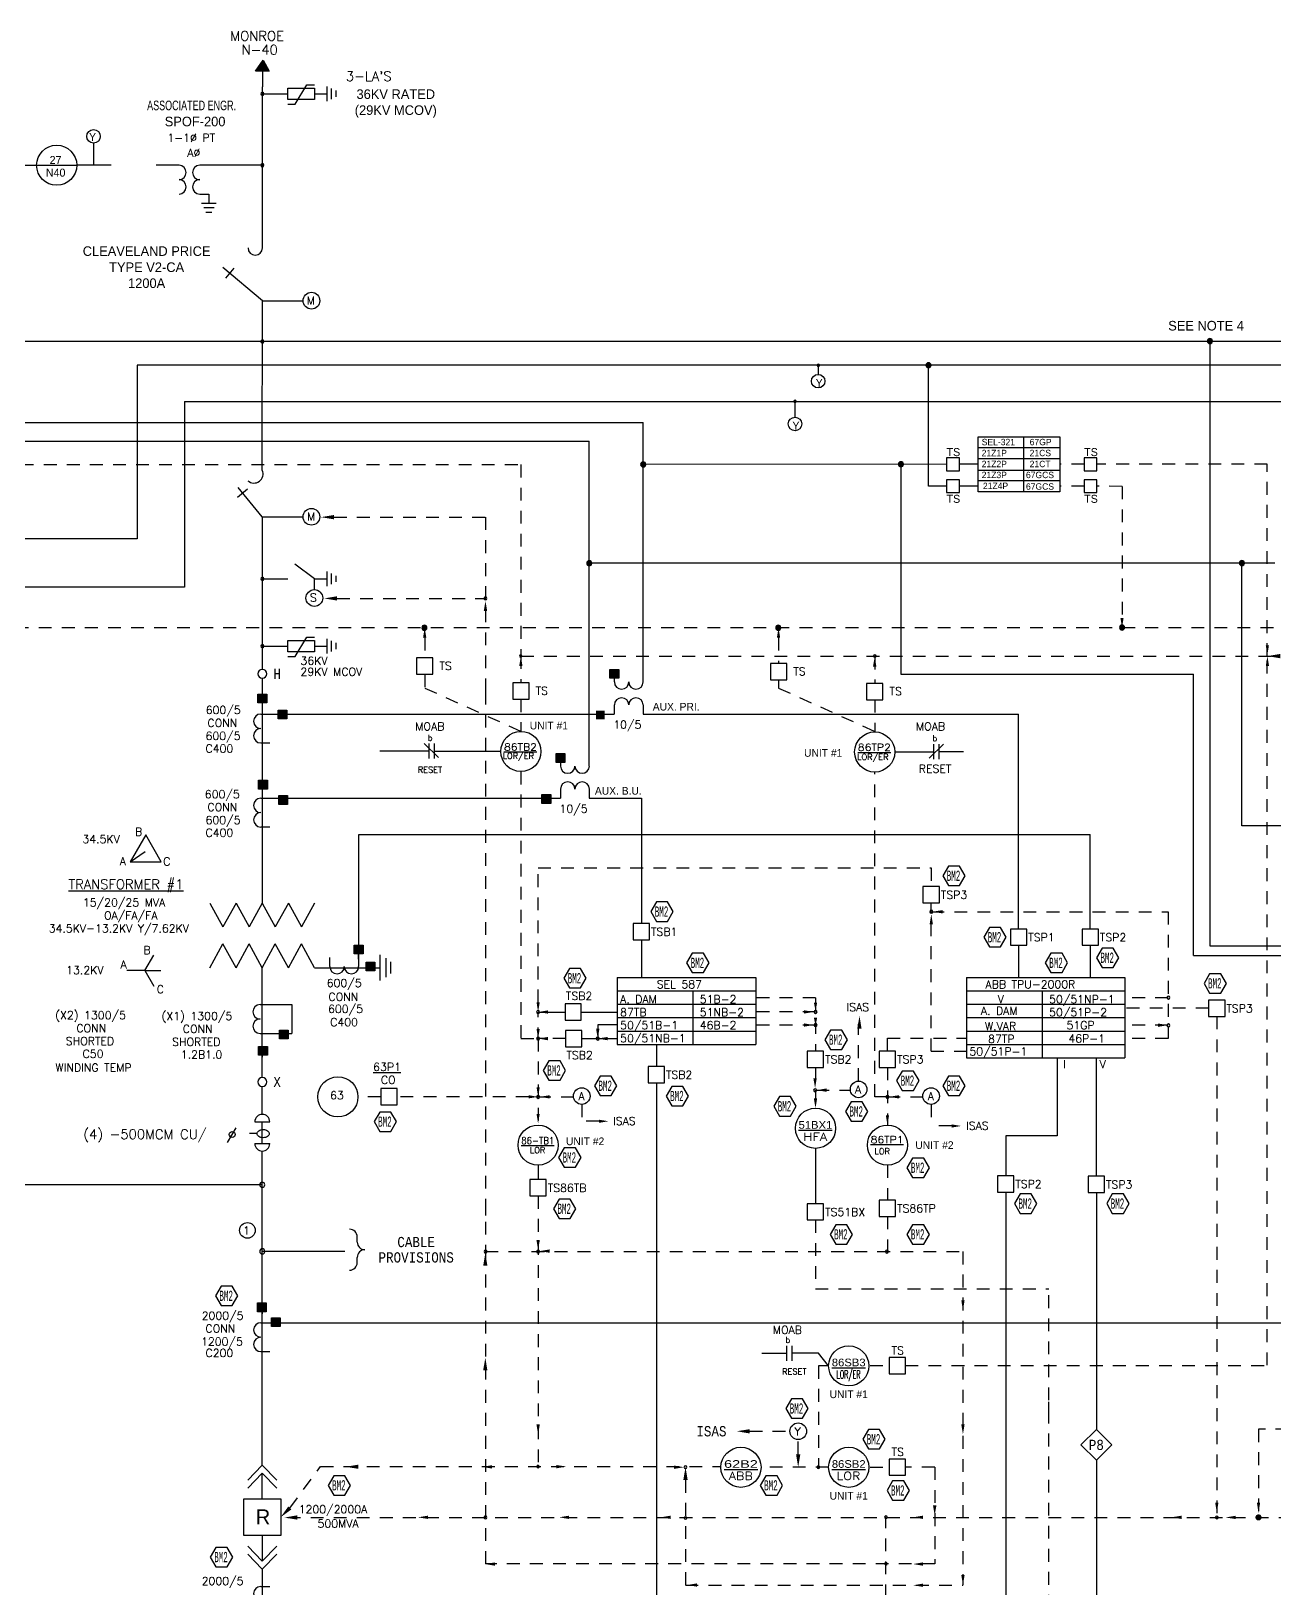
# Model space of a CAD drawing. Header units: inches. Extents: x 0.9 to 41.5, y 0.3 to 23.5.
# Drawn here: x 15.18 to 27.32, y 8.28 to 23.48 of the extents above; entities that cross this region are included whole.
import ezdxf
from ezdxf.enums import TextEntityAlignment as Align

# ---------------------------------------------------------------- set-up
doc = ezdxf.new("R2010")
doc.units = ezdxf.units.IN
doc.header["$LTSCALE"] = 0.5
doc.header["$MEASUREMENT"] = 0
doc.linetypes.add('DASH8', pattern=[0.375, 0.25, -0.125])
doc.linetypes.add('HIDDEN', pattern=[0.375, 0.25, -0.125])
for name, color, linetype in [('48_EWD', 7, 'Continuous'), ('BUS', 7, 'Continuous'), ('REVISION', 6, 'Continuous'), ('WIRING', 3, 'Continuous')]:
    doc.layers.add(name, color=color, linetype=linetype)
doc.styles.add('MONOTXT', font='MONOTXT.shx', dxfattribs={"width": 0.85})
doc.styles.add('ROMANS', font='ROMANS.SHX')

# ---------------------------------------------------------------- blocks, each defined once
blk = doc.blocks.new('GRD')
at = {"layer": '48_EWD', "linetype": 'Continuous', "const_width": 0.00001, "flags": 128}
for points in [[(-0.094, 0), (0.094, 0)], [(-0.063, -0.031), (0.063, -0.031)], [(-0.031, -0.063), (0.031, -0.063)], [(-0.013, -0.089), (0.007, -0.089)]]:
    blk.add_lwpolyline(points, dxfattribs=at)

msp = doc.modelspace()

# ---------------------------------------------------------------- hatches: boundary and pattern name
at = {"linetype": 'Continuous', "lineweight": 30}
msp.add_hatch(color=256, dxfattribs=at).paths.add_polyline_path([(17.445, 23.2), (17.502, 23.091), (17.37, 23.091)])
h = msp.add_hatch(color=256)
edge = h.paths.add_edge_path()
edge.add_arc((26.685, 20.458), 0.0249, 0, 180)
edge.add_arc((26.685, 20.458), 0.0249, 180, 360)
h = msp.add_hatch(color=256)
edge = h.paths.add_edge_path()
edge.add_arc((23.938, 20.222), 0.0249, 0, 180)
edge.add_arc((23.938, 20.222), 0.0249, 180, 360)
h = msp.add_hatch(color=256)
edge = h.paths.add_edge_path()
edge.add_arc((21.153, 19.254), 0.0249, 0, 180)
edge.add_arc((21.153, 19.254), 0.0249, 180, 360)
h = msp.add_hatch(color=256)
edge = h.paths.add_edge_path()
edge.add_arc((23.669, 19.255), 0.0249, 0, 180)
edge.add_arc((23.669, 19.255), 0.0249, 180, 360)
h = msp.add_hatch(color=256)
edge = h.paths.add_edge_path()
edge.add_arc((20.627, 18.289), 0.0249, 0, 180)
edge.add_arc((20.627, 18.289), 0.0249, 180, 360)
h = msp.add_hatch(color=256)
edge = h.paths.add_edge_path()
edge.add_arc((26.997, 18.291), 0.0249, 0, 180)
edge.add_arc((26.997, 18.291), 0.0249, 180, 360)
h = msp.add_hatch(color=256)
edge = h.paths.add_edge_path()
edge.add_arc((19.017, 17.66), 0.0249, 0, 180)
edge.add_arc((19.017, 17.66), 0.0249, 180, 360)
h = msp.add_hatch(color=256)
edge = h.paths.add_edge_path()
edge.add_arc((22.471, 17.66), 0.0249, 0, 180)
edge.add_arc((22.471, 17.66), 0.0249, 180, 360)
h = msp.add_hatch(color=256)
edge = h.paths.add_edge_path()
edge.add_arc((25.827, 17.662), 0.0249, 0, 180)
edge.add_arc((25.827, 17.662), 0.0249, 180, 360)
for points in [[(20.828, 17.253), (20.914, 17.253), (20.914, 17.166), (20.828, 17.166)], [(17.391, 17.012), (17.478, 17.012), (17.478, 16.926), (17.391, 16.926)], [(17.589, 16.856), (17.675, 16.856), (17.675, 16.77), (17.589, 16.77)], [(20.691, 16.852), (20.777, 16.852), (20.777, 16.766), (20.691, 16.766)], [(20.302, 16.432), (20.389, 16.432), (20.389, 16.345), (20.302, 16.345)], [(17.399, 16.171), (17.485, 16.171), (17.485, 16.084), (17.399, 16.084)], [(17.596, 16.021), (17.682, 16.021), (17.682, 15.935), (17.596, 15.935)], [(20.165, 16.031), (20.252, 16.031), (20.252, 15.945), (20.165, 15.945)], [(18.333, 14.562), (18.419, 14.562), (18.419, 14.476), (18.333, 14.476)], [(18.448, 14.397), (18.534, 14.397), (18.534, 14.31), (18.448, 14.31)], [(17.603, 13.733), (17.689, 13.733), (17.689, 13.647), (17.603, 13.647)], [(17.399, 13.573), (17.485, 13.573), (17.485, 13.487), (17.399, 13.487)], [(17.387, 11.069), (17.474, 11.069), (17.474, 10.983), (17.387, 10.983)], [(17.524, 10.925), (17.61, 10.925), (17.61, 10.839), (17.524, 10.839)]]:
    msp.add_hatch(color=256).paths.add_polyline_path(points)

# ---------------------------------------------------------------- linework, layer by layer
for p, q in [((17.37, 23.091), (17.445, 23.2)), ((17.445, 23.2), (17.502, 23.091)), ((17.502, 23.091), (17.37, 23.091)), ((17.436, 23.091), (17.436, 22.941)), ((17.436, 21.367), (17.436, 22.941)), ((17.436, 20.852), (17.049, 21.175)), ((17.08, 21.073), (17.161, 21.171)), ((17.435, 19.197), (17.436, 20.852)), ((14.65, 20.458), (30.668, 20.458)), ((17.291, 19.011), (17.194, 18.93)), ((17.435, 18.743), (17.199, 19.029)), ((17.435, 18.743), (17.435, 17.254)), ((17.435, 17.166), (17.435, 14.97)), ((16.923, 14.97), (17.051, 14.739)), ((17.179, 14.97), (17.051, 14.739)), ((17.179, 14.97), (17.307, 14.739)), ((17.435, 14.97), (17.307, 14.739)), ((17.435, 14.97), (17.562, 14.739)), ((17.69, 14.97), (17.562, 14.739)), ((17.69, 14.97), (17.818, 14.739)), ((17.946, 14.97), (17.818, 14.739)), ((16.923, 14.341), (17.051, 14.573)), ((17.179, 14.341), (17.051, 14.573)), ((17.179, 14.341), (17.307, 14.573)), ((17.435, 14.341), (17.307, 14.573)), ((17.435, 14.341), (17.562, 14.573)), ((17.69, 14.341), (17.562, 14.573)), ((17.69, 14.341), (17.818, 14.573)), ((17.946, 14.341), (17.818, 14.573)), ((17.435, 13.276), (17.435, 14.341)), ((17.435, 12.91), (17.435, 13.176)), ((17.361, 12.837), (17.508, 12.837)), ((17.435, 12.625), (17.435, 12.837)), ((17.361, 12.625), (17.508, 12.625)), ((17.435, 9.484), (17.435, 12.552)), ((17.435, 9.407), (17.294, 9.262)), ((17.435, 9.407), (17.576, 9.262)), ((17.435, 9.159), (17.435, 9.407)), ((17.255, 8.799), (17.255, 9.159)), ((17.255, 9.159), (17.615, 9.159)), ((17.615, 9.159), (17.615, 8.799)), ((17.615, 8.799), (17.255, 8.799)), ((17.435, 8.55), (17.294, 8.695)), ((17.435, 8.799), (17.435, 8.55)), ((17.435, 8.55), (17.576, 8.695)), ((17.435, 8.472), (17.294, 8.618)), ((17.435, 8.472), (17.576, 8.618)), ((17.435, 8.472), (17.435, 6.252))]:
    msp.add_line(p, q, dxfattribs=at)
for p, q in [((17.756, 22.771), (17.871, 22.958)), ((17.871, 22.958), (17.943, 22.958)), ((17.436, 22.871), (17.683, 22.871)), ((17.683, 22.816), (17.683, 22.927)), ((17.683, 22.927), (17.943, 22.927)), ((17.943, 22.816), (17.683, 22.816)), ((17.943, 22.927), (17.943, 22.816)), ((17.943, 22.871), (18.068, 22.871)), ((18.068, 22.799), (18.068, 22.943)), ((18.112, 22.82), (18.112, 22.923)), ((18.155, 22.841), (18.155, 22.902)), ((17.683, 22.771), (17.756, 22.771)), ((15.788, 22.39), (15.788, 22.174)), ((14.933, 22.174), (15.232, 22.174)), ((15.232, 22.174), (15.625, 22.174)), ((15.961, 22.174), (15.625, 22.174)), ((16.622, 22.174), (16.399, 22.174)), ((17.436, 22.174), (16.824, 22.174)), ((16.824, 21.892), (16.914, 21.892)), ((16.986, 21.8), (16.842, 21.8)), ((16.965, 21.757), (16.863, 21.757)), ((16.914, 21.892), (16.914, 21.8)), ((16.944, 21.713), (16.884, 21.713)), ((17.436, 20.852), (17.833, 20.852)), ((28.149, 20.222), (16.215, 20.222)), ((16.215, 20.222), (16.215, 18.526)), ((22.863, 20.133), (22.863, 20.222)), ((23.938, 19.042), (23.938, 20.222)), ((16.675, 19.869), (28.149, 19.869)), ((16.675, 19.869), (16.675, 18.055)), ((22.635, 19.713), (22.635, 19.869)), ((10.166, 19.664), (21.153, 19.664)), ((21.153, 17.176), (21.153, 19.664)), ((10.975, 19.482), (20.627, 19.482)), ((20.627, 16.32), (20.627, 19.482)), ((24.422, 19.524), (25.22, 19.524)), ((24.422, 18.986), (24.422, 19.524)), ((24.865, 19.524), (24.865, 18.986)), ((25.22, 19.524), (25.22, 18.986)), ((24.24, 19.318), (24.114, 19.318)), ((24.114, 19.318), (24.114, 19.192)), ((24.24, 19.192), (24.24, 19.318)), ((24.422, 19.418), (25.22, 19.418)), ((24.422, 19.311), (25.22, 19.311)), ((25.582, 19.318), (25.457, 19.318)), ((25.457, 19.318), (25.457, 19.192)), ((25.582, 19.192), (25.582, 19.318)), ((24.114, 19.255), (21.153, 19.254)), ((24.114, 19.192), (24.24, 19.192)), ((24.416, 19.255), (24.24, 19.255)), ((24.422, 19.199), (25.22, 19.199)), ((25.457, 19.192), (25.582, 19.192)), ((24.114, 19.042), (23.938, 19.042)), ((24.24, 19.105), (24.114, 19.105)), ((24.114, 19.105), (24.114, 18.979)), ((24.24, 18.979), (24.24, 19.105)), ((24.416, 19.042), (24.24, 19.042)), ((24.422, 19.098), (25.22, 19.098)), ((25.582, 19.105), (25.457, 19.105)), ((25.457, 19.105), (25.457, 18.979)), ((25.582, 18.979), (25.582, 19.105)), ((24.114, 18.979), (24.24, 18.979)), ((25.22, 18.986), (24.422, 18.986)), ((25.457, 18.979), (25.582, 18.979)), ((17.435, 18.743), (17.832, 18.743)), ((16.215, 18.526), (8.658, 18.526)), ((17.943, 18.137), (17.751, 18.28)), ((27.142, 18.291), (20.628, 18.291)), ((27.318, 18.291), (27.142, 18.291)), ((17.436, 18.137), (17.683, 18.137)), ((17.943, 18.137), (18.068, 18.137)), ((17.943, 18.031), (17.943, 18.137)), ((18.068, 18.065), (18.068, 18.209)), ((18.112, 18.086), (18.112, 18.188)), ((18.155, 18.107), (18.155, 18.168)), ((16.675, 18.055), (12.528, 18.055)), ((17.683, 17.425), (17.683, 17.536)), ((17.683, 17.536), (17.943, 17.536)), ((17.756, 17.38), (17.871, 17.567)), ((17.871, 17.567), (17.943, 17.567)), ((17.943, 17.536), (17.943, 17.425)), ((18.068, 17.408), (18.068, 17.552)), ((18.112, 17.429), (18.112, 17.532)), ((18.155, 17.45), (18.155, 17.511)), ((17.436, 17.48), (17.683, 17.48)), ((17.943, 17.425), (17.683, 17.425)), ((17.683, 17.38), (17.756, 17.38)), ((17.943, 17.48), (18.068, 17.48)), ((18.94, 17.366), (18.94, 17.206)), ((19.1, 17.366), (18.94, 17.366)), ((19.1, 17.206), (19.1, 17.366)), ((18.94, 17.206), (19.1, 17.206)), ((21.153, 17.131), (21.153, 17.221)), ((22.554, 17.311), (22.394, 17.311)), ((22.394, 17.311), (22.394, 17.152)), ((22.554, 17.152), (22.554, 17.311)), ((19.879, 17.122), (19.879, 16.962)), ((20.039, 17.122), (19.879, 17.122)), ((20.039, 16.962), (20.039, 17.122)), ((20.871, 17.166), (20.871, 17.131)), ((22.394, 17.152), (22.554, 17.152)), ((23.492, 17.117), (23.333, 17.117)), ((23.333, 17.117), (23.333, 16.957)), ((23.492, 16.957), (23.492, 17.117)), ((17.435, 17.012), (17.435, 16.943)), ((19.879, 16.962), (20.039, 16.962)), ((20.871, 16.906), (20.871, 16.817)), ((21.153, 16.906), (21.153, 16.817)), ((23.333, 16.957), (23.492, 16.957)), ((17.42, 16.817), (20.871, 16.817)), ((17.632, 16.856), (17.632, 16.786)), ((21.153, 16.817), (24.817, 16.817)), ((24.817, 14.719), (24.817, 16.817)), ((17.42, 16.536), (17.51, 16.536)), ((19.061, 16.456), (18.583, 16.456)), ((19.155, 16.392), (19.016, 16.529)), ((19.061, 16.53), (19.061, 16.383)), ((19.114, 16.53), (19.114, 16.383)), ((19.762, 16.452), (19.12, 16.452)), ((23.609, 16.447), (23.98, 16.447)), ((23.945, 16.387), (24.084, 16.524)), ((23.986, 16.525), (23.986, 16.377)), ((24.039, 16.525), (24.039, 16.377)), ((24.039, 16.451), (24.278, 16.451)), ((20.345, 16.345), (20.345, 16.31)), ((20.627, 16.31), (20.627, 16.4)), ((17.435, 16.134), (17.435, 16.064)), ((17.442, 16.171), (17.442, 16.101)), ((17.42, 15.996), (20.345, 15.996)), ((17.639, 16.021), (17.639, 15.952)), ((20.208, 16.031), (20.208, 15.961)), ((20.345, 16.085), (20.345, 15.996)), ((20.627, 16.085), (20.627, 15.996)), ((20.627, 15.996), (21.136, 15.996)), ((21.136, 15.996), (21.136, 14.773)), ((17.42, 15.715), (17.51, 15.715)), ((16.297, 15.637), (16.145, 15.374)), ((16.449, 15.374), (16.297, 15.637)), ((18.376, 14.562), (18.376, 15.643)), ((25.517, 14.719), (25.517, 15.643)), ((16.145, 15.374), (16.293, 15.476)), ((16.145, 15.374), (16.449, 15.374)), ((24.044, 15.135), (23.884, 15.135)), ((23.884, 15.135), (23.884, 14.975)), ((24.044, 14.975), (24.044, 15.135)), ((23.884, 14.975), (24.044, 14.975)), ((21.216, 14.773), (21.056, 14.773)), ((21.056, 14.773), (21.056, 14.614)), ((21.216, 14.614), (21.216, 14.773)), ((21.056, 14.614), (21.216, 14.614)), ((21.136, 14.614), (21.136, 14.247)), ((24.897, 14.719), (24.738, 14.719)), ((24.738, 14.719), (24.738, 14.56)), ((24.897, 14.56), (24.897, 14.719)), ((25.596, 14.719), (25.437, 14.719)), ((25.437, 14.719), (25.437, 14.56)), ((25.596, 14.56), (25.596, 14.719)), ((16.289, 14.313), (16.377, 14.465)), ((18.372, 14.494), (18.372, 14.424)), ((18.376, 14.352), (18.376, 14.562)), ((18.376, 14.562), (18.376, 14.492)), ((18.581, 14.467), (18.581, 14.216)), ((24.738, 14.56), (24.897, 14.56)), ((24.817, 14.56), (24.817, 14.247)), ((25.437, 14.56), (25.596, 14.56)), ((25.517, 14.56), (25.517, 14.247)), ((16.289, 14.313), (16.114, 14.313)), ((16.289, 14.313), (16.377, 14.161)), ((16.289, 14.313), (16.446, 14.313)), ((17.946, 14.341), (18.581, 14.341)), ((18.094, 14.352), (18.094, 14.441)), ((18.491, 14.397), (18.491, 14.327)), ((18.641, 14.434), (18.641, 14.249)), ((18.687, 14.399), (18.687, 14.284)), ((20.898, 14.247), (22.251, 14.247)), ((20.898, 14.247), (20.898, 13.591)), ((22.251, 14.247), (22.251, 13.591)), ((24.308, 14.247), (25.853, 14.247)), ((24.308, 14.247), (24.308, 13.462)), ((25.853, 14.247), (25.853, 13.462)), ((20.549, 13.988), (20.39, 13.988)), ((20.39, 13.988), (20.39, 13.828)), ((20.549, 13.828), (20.549, 13.988)), ((20.898, 14.116), (22.251, 14.116)), ((21.639, 14.116), (21.639, 13.591)), ((24.308, 14.116), (25.853, 14.116)), ((25.048, 14.116), (25.048, 13.462)), ((26.832, 14.025), (26.672, 14.025)), ((26.672, 14.025), (26.672, 13.866)), ((26.832, 13.866), (26.832, 14.025)), ((17.413, 13.982), (17.502, 13.982)), ((17.502, 13.982), (17.724, 13.982)), ((17.724, 13.982), (17.724, 13.7)), ((20.127, 13.909), (20.39, 13.909)), ((20.549, 13.909), (20.898, 13.909)), ((20.898, 13.985), (22.251, 13.985)), ((20.898, 13.854), (22.251, 13.854)), ((24.308, 13.985), (25.853, 13.985)), ((24.308, 13.854), (25.853, 13.854)), ((26.672, 13.866), (26.832, 13.866)), ((17.413, 13.7), (17.724, 13.7)), ((17.646, 13.733), (17.646, 13.663)), ((20.39, 13.828), (20.549, 13.828)), ((20.554, 13.73), (20.395, 13.73)), ((20.395, 13.73), (20.395, 13.57)), ((20.554, 13.57), (20.554, 13.73)), ((20.898, 13.722), (22.251, 13.722)), ((24.308, 13.722), (25.853, 13.722)), ((17.435, 13.577), (17.435, 13.647)), ((17.435, 13.536), (17.435, 13.467)), ((17.442, 13.573), (17.442, 13.503)), ((20.395, 13.57), (20.554, 13.57)), ((20.554, 13.65), (20.898, 13.65)), ((20.898, 13.591), (22.251, 13.591)), ((21.282, 13.591), (21.282, 13.378)), ((24.308, 13.591), (25.853, 13.591)), ((22.914, 13.528), (22.755, 13.528)), ((22.755, 13.528), (22.755, 13.368)), ((22.914, 13.368), (22.914, 13.528)), ((23.617, 13.528), (23.457, 13.528)), ((23.457, 13.528), (23.457, 13.369)), ((23.617, 13.369), (23.617, 13.528)), ((24.308, 13.462), (25.853, 13.462)), ((25.193, 13.462), (25.193, 12.701)), ((25.577, 12.306), (25.577, 13.462)), ((21.361, 13.378), (21.202, 13.378)), ((21.202, 13.378), (21.202, 13.219)), ((21.361, 13.219), (21.361, 13.378)), ((22.755, 13.368), (22.914, 13.368)), ((23.457, 13.369), (23.617, 13.369)), ((18.751, 13.163), (18.591, 13.163)), ((18.591, 13.163), (18.591, 13.003)), ((18.751, 13.003), (18.751, 13.163)), ((21.202, 13.219), (21.361, 13.219)), ((21.282, 13.219), (21.282, 8.021)), ((18.591, 13.003), (18.751, 13.003)), ((17.178, 12.779), (17.091, 12.635)), ((17.384, 12.722), (17.309, 12.722)), ((25.193, 12.701), (24.691, 12.701)), ((24.691, 12.701), (24.691, 12.311)), ((22.835, 12.578), (22.835, 12.038)), ((20.127, 12.414), (20.127, 12.273)), ((17.435, 12.223), (13.677, 12.223)), ((20.207, 12.273), (20.048, 12.273)), ((20.048, 12.273), (20.048, 12.114)), ((20.207, 12.114), (20.207, 12.273)), ((24.771, 12.311), (24.612, 12.311)), ((24.612, 12.311), (24.612, 12.152)), ((24.771, 12.152), (24.771, 12.311)), ((25.656, 12.306), (25.496, 12.306)), ((25.496, 12.306), (25.496, 12.147)), ((25.656, 12.147), (25.656, 12.306)), ((19.614, 12.074), (19.614, 11.924)), ((20.048, 12.114), (20.207, 12.114)), ((22.914, 12.038), (22.755, 12.038)), ((22.755, 12.038), (22.755, 11.879)), ((22.914, 11.879), (22.914, 12.038)), ((23.617, 12.073), (23.457, 12.073)), ((23.457, 12.073), (23.457, 11.914)), ((23.617, 11.914), (23.617, 12.073)), ((24.612, 12.152), (24.771, 12.152)), ((24.691, 12.152), (24.691, 7.212)), ((25.496, 12.147), (25.656, 12.147)), ((25.576, 12.147), (25.576, 9.834)), ((22.755, 11.879), (22.914, 11.879)), ((23.457, 11.914), (23.617, 11.914)), ((18.362, 11.664), (18.362, 11.714)), ((18.135, 11.573), (17.435, 11.573)), ((18.241, 11.573), (18.089, 11.573)), ((18.362, 11.464), (18.362, 11.514)), ((17.43, 11.069), (17.43, 10.999)), ((17.437, 10.963), (17.437, 11.043)), ((17.421, 10.876), (30.543, 10.876)), ((17.524, 10.839), (17.524, 10.909)), ((17.567, 10.925), (17.567, 10.856)), ((22.551, 10.651), (22.551, 10.504)), ((22.604, 10.651), (22.604, 10.504)), ((17.421, 10.595), (17.51, 10.595)), ((22.312, 10.578), (22.551, 10.578)), ((22.864, 10.578), (22.604, 10.578)), ((22.963, 10.455), (22.864, 10.578)), ((23.553, 10.537), (23.553, 10.378)), ((23.713, 10.537), (23.553, 10.537)), ((23.713, 10.378), (23.713, 10.537)), ((23.553, 10.378), (23.713, 10.378)), ((25.113, 9.953), (25.113, 10.103)), ((25.576, 9.834), (25.426, 9.684)), ((25.726, 9.684), (25.576, 9.834)), ((25.426, 9.684), (25.576, 9.534)), ((25.576, 9.534), (25.726, 9.684)), ((17.435, 9.485), (17.294, 9.339)), ((17.435, 9.485), (17.576, 9.339)), ((23.713, 9.546), (23.553, 9.546)), ((23.553, 9.546), (23.553, 9.387)), ((23.713, 9.387), (23.713, 9.546)), ((25.576, 9.534), (25.576, 5.968)), ((23.553, 9.387), (23.713, 9.387)), ((17.42, 8.303), (17.51, 8.303))]:
    msp.add_line(p, q)
at = {"linetype": 'HIDDEN'}
for p, q in [((11.703, 19.252), (19.959, 19.252)), ((19.959, 19.252), (19.959, 17.383)), ((25.457, 19.255), (25.22, 19.255)), ((27.245, 19.255), (25.582, 19.255)), ((25.457, 19.042), (25.22, 19.042)), ((25.827, 19.039), (25.582, 19.042)), ((25.827, 19.039), (25.827, 17.662)), ((18.134, 18.739), (19.613, 18.739)), ((19.613, 18.739), (19.613, 17.036)), ((18.164, 17.946), (19.613, 17.946)), ((13.229, 17.662), (27.794, 17.662)), ((19.02, 17.562), (19.02, 17.366)), ((22.474, 17.562), (22.474, 17.311)), ((19.959, 17.383), (28.125, 17.383)), ((19.959, 17.383), (19.959, 17.122)), ((23.413, 17.378), (23.413, 17.117)), ((19.02, 17.206), (19.02, 17.071)), ((19.02, 17.071), (19.959, 16.649)), ((19.613, 17.036), (19.613, 11.571)), ((22.474, 17.152), (22.474, 17.071)), ((22.474, 17.071), (23.413, 16.649)), ((19.959, 16.962), (19.959, 16.649)), ((23.413, 16.957), (23.413, 16.643)), ((19.959, 16.256), (19.959, 13.649)), ((23.413, 13.081), (23.413, 16.258)), ((20.127, 15.316), (23.964, 15.316)), ((20.127, 14.003), (20.127, 15.316)), ((23.965, 15.316), (23.965, 15.135)), ((23.964, 13.526), (23.964, 14.975)), ((23.965, 14.888), (26.276, 14.888)), ((26.276, 14.888), (26.276, 13.651)), ((22.835, 14.046), (22.251, 14.046)), ((22.835, 14.046), (22.835, 13.528)), ((26.276, 14.049), (25.853, 14.049)), ((20.127, 13.634), (20.127, 13.909)), ((22.835, 13.91), (22.251, 13.91)), ((20.709, 13.712), (20.709, 13.65)), ((22.835, 13.782), (22.251, 13.782)), ((23.256, 13.235), (23.256, 13.792)), ((26.276, 13.782), (25.853, 13.782)), ((19.959, 13.649), (20.113, 13.65)), ((20.127, 13.65), (20.127, 12.806)), ((20.395, 13.65), (20.127, 13.65)), ((23.537, 13.653), (24.308, 13.653)), ((23.537, 13.528), (23.537, 13.653)), ((26.276, 13.651), (25.853, 13.651)), ((23.964, 13.526), (24.308, 13.526)), ((22.835, 13.368), (22.835, 12.972)), ((23.537, 13.369), (23.537, 12.806)), ((18.591, 13.081), (18.369, 13.081)), ((20.034, 13.081), (18.751, 13.081)), ((20.127, 13.081), (20.472, 13.081)), ((22.835, 13.146), (22.835, 13.111)), ((22.843, 13.146), (23.175, 13.146)), ((23.522, 13.081), (23.413, 13.081)), ((23.537, 13.081), (23.882, 13.081)), ((20.553, 13.008), (20.553, 12.843)), ((23.963, 13.008), (23.963, 12.797)), ((20.72, 12.843), (20.553, 12.843)), ((24.164, 12.797), (23.963, 12.797)), ((22.834, 11.879), (22.834, 11.206)), ((22.834, 11.206), (25.113, 11.206))]:
    msp.add_line(p, q, dxfattribs=at)
at = {"linetype": 'DASH8'}
for p, q in [((27.245, 17.383), (27.245, 19.255)), ((27.245, 10.462), (27.245, 17.383)), ((26.672, 13.945), (25.853, 13.945)), ((26.752, 13.866), (26.752, 8.976)), ((23.537, 12.414), (23.537, 12.073)), ((20.127, 12.114), (20.127, 9.472)), ((23.536, 11.914), (23.536, 11.571)), ((19.613, 11.571), (24.274, 11.571)), ((19.613, 11.571), (19.613, 8.524)), ((24.274, 11.571), (24.274, 8.316)), ((25.113, 5.394), (25.113, 11.206)), ((22.864, 10.455), (22.863, 9.466)), ((22.963, 10.455), (22.864, 10.455)), ((23.368, 10.458), (23.553, 10.458)), ((23.713, 10.458), (27.245, 10.458)), ((17.703, 9.067), (18.004, 9.472)), ((18.004, 9.472), (21.911, 9.472)), ((23.368, 9.467), (23.553, 9.467)), ((23.998, 9.467), (23.713, 9.467)), ((23.998, 9.467), (23.998, 8.524)), ((21.566, 9.342), (21.566, 8.316)), ((17.683, 8.976), (27.593, 8.976)), ((23.522, 6.846), (23.522, 8.978)), ((23.998, 8.524), (19.613, 8.524)), ((21.566, 8.316), (24.274, 8.316))]:
    msp.add_line(p, q, dxfattribs=at)
at = {"linetype": 'Continuous'}
for p, q in [((18.376, 15.643), (25.517, 15.643)), ((20.899, 13.785), (20.709, 13.785)), ((20.709, 13.785), (20.709, 13.747))]:
    msp.add_line(p, q, dxfattribs=at)
at = {"linetype": 'Continuous', "const_width": 0.00001, "flags": 128}
msp.add_lwpolyline([(16.399, 22.08), (15.961, 22.08), (15.961, 22.267), (16.399, 22.267)], close=True, dxfattribs=at)
for points in [[(16.024, 22.08), (16.024, 22.267)], [(16.336, 22.267), (16.336, 22.08)]]:
    msp.add_lwpolyline(points, dxfattribs=at)
for points in [[(20.828, 17.253), (20.914, 17.253), (20.914, 17.166), (20.828, 17.166)], [(17.391, 17.012), (17.478, 17.012), (17.478, 16.926), (17.391, 16.926)], [(17.589, 16.856), (17.675, 16.856), (17.675, 16.77), (17.589, 16.77)], [(20.302, 16.432), (20.389, 16.432), (20.389, 16.345), (20.302, 16.345)], [(17.399, 16.171), (17.485, 16.171), (17.485, 16.084), (17.399, 16.084)], [(17.596, 16.021), (17.682, 16.021), (17.682, 15.935), (17.596, 15.935)], [(20.165, 16.031), (20.252, 16.031), (20.252, 15.945), (20.165, 15.945)], [(18.333, 14.562), (18.419, 14.562), (18.419, 14.476), (18.333, 14.476)], [(18.448, 14.397), (18.534, 14.397), (18.534, 14.31), (18.448, 14.31)], [(17.603, 13.733), (17.689, 13.733), (17.689, 13.647), (17.603, 13.647)], [(17.399, 13.573), (17.485, 13.573), (17.485, 13.487), (17.399, 13.487)], [(17.387, 11.069), (17.474, 11.069), (17.474, 10.983), (17.387, 10.983)], [(17.524, 10.925), (17.61, 10.925), (17.61, 10.839), (17.524, 10.839)]]:
    msp.add_lwpolyline(points, close=True)
at = {"lineweight": -3}
for points in [[(24.241, 15.144), (24.296, 15.239), (24.241, 15.333), (24.132, 15.333), (24.077, 15.239), (24.132, 15.144)], [(21.391, 14.794), (21.446, 14.889), (21.391, 14.983), (21.282, 14.983), (21.227, 14.889), (21.282, 14.794)], [(24.641, 14.544), (24.696, 14.639), (24.641, 14.733), (24.532, 14.733), (24.477, 14.639), (24.532, 14.544)], [(21.741, 14.294), (21.796, 14.389), (21.741, 14.483), (21.632, 14.483), (21.577, 14.389), (21.632, 14.294)], [(25.241, 14.294), (25.296, 14.389), (25.241, 14.483), (25.132, 14.483), (25.077, 14.389), (25.132, 14.294)], [(25.741, 14.344), (25.796, 14.439), (25.741, 14.533), (25.632, 14.533), (25.577, 14.439), (25.632, 14.344)], [(20.541, 14.144), (20.596, 14.239), (20.541, 14.333), (20.432, 14.333), (20.377, 14.239), (20.432, 14.144)], [(26.791, 14.094), (26.846, 14.189), (26.791, 14.283), (26.682, 14.283), (26.627, 14.189), (26.682, 14.094)], [(23.091, 13.544), (23.146, 13.639), (23.091, 13.733), (22.982, 13.733), (22.927, 13.639), (22.982, 13.544)], [(20.341, 13.244), (20.396, 13.339), (20.341, 13.433), (20.232, 13.433), (20.177, 13.339), (20.232, 13.244)], [(20.841, 13.094), (20.896, 13.189), (20.841, 13.283), (20.732, 13.283), (20.677, 13.189), (20.732, 13.094)], [(23.791, 13.144), (23.846, 13.239), (23.791, 13.333), (23.682, 13.333), (23.627, 13.239), (23.682, 13.144)], [(24.241, 13.094), (24.296, 13.189), (24.241, 13.283), (24.132, 13.283), (24.077, 13.189), (24.132, 13.094)], [(21.541, 12.994), (21.596, 13.089), (21.541, 13.183), (21.432, 13.183), (21.377, 13.089), (21.432, 12.994)], [(22.591, 12.894), (22.646, 12.989), (22.591, 13.083), (22.482, 13.083), (22.427, 12.989), (22.482, 12.894)], [(18.691, 12.744), (18.746, 12.839), (18.691, 12.933), (18.582, 12.933), (18.527, 12.839), (18.582, 12.744)], [(23.291, 12.844), (23.346, 12.939), (23.291, 13.033), (23.182, 13.033), (23.127, 12.939), (23.182, 12.844)], [(20.491, 12.394), (20.546, 12.489), (20.491, 12.583), (20.382, 12.583), (20.327, 12.489), (20.382, 12.394)], [(23.891, 12.294), (23.946, 12.389), (23.891, 12.483), (23.782, 12.483), (23.727, 12.389), (23.782, 12.294)], [(20.441, 11.894), (20.496, 11.989), (20.441, 12.083), (20.332, 12.083), (20.277, 11.989), (20.332, 11.894)], [(24.941, 11.944), (24.996, 12.039), (24.941, 12.133), (24.832, 12.133), (24.777, 12.039), (24.832, 11.944)], [(25.841, 11.944), (25.896, 12.039), (25.841, 12.133), (25.732, 12.133), (25.677, 12.039), (25.732, 11.944)], [(23.141, 11.644), (23.196, 11.739), (23.141, 11.833), (23.032, 11.833), (22.977, 11.739), (23.032, 11.644)], [(23.891, 11.644), (23.946, 11.739), (23.891, 11.833), (23.782, 11.833), (23.727, 11.739), (23.782, 11.644)], [(17.141, 11.044), (17.196, 11.139), (17.141, 11.233), (17.032, 11.233), (16.977, 11.139), (17.032, 11.044)], [(22.709, 9.944), (22.763, 10.039), (22.709, 10.133), (22.6, 10.133), (22.545, 10.039), (22.6, 9.944)], [(23.461, 9.644), (23.515, 9.739), (23.461, 9.833), (23.352, 9.833), (23.297, 9.739), (23.352, 9.644)], [(18.241, 9.194), (18.296, 9.289), (18.241, 9.383), (18.132, 9.383), (18.077, 9.289), (18.132, 9.194)], [(22.459, 9.194), (22.513, 9.289), (22.459, 9.383), (22.35, 9.383), (22.295, 9.289), (22.35, 9.194)], [(23.696, 9.144), (23.751, 9.239), (23.696, 9.333), (23.587, 9.333), (23.533, 9.239), (23.587, 9.144)], [(17.091, 8.494), (17.146, 8.589), (17.091, 8.683), (16.982, 8.683), (16.927, 8.589), (16.982, 8.494)]]:
    msp.add_lwpolyline(points, close=True, dxfattribs=at)
msp.add_lwpolyline([(17.503, 12.722, -0.137637), (17.499, 12.707, -0.107033), (17.485, 12.693, -0.080831), (17.467, 12.685, -0.068746), (17.443, 12.682, -0.068746), (17.42, 12.685, -0.080831), (17.402, 12.693, -0.107033), (17.388, 12.707, -0.137637), (17.384, 12.722, -0.137637), (17.388, 12.736, -0.107033), (17.402, 12.75, -0.080831), (17.42, 12.759, -0.068746), (17.443, 12.762, -0.068746), (17.467, 12.759, -0.080831), (17.485, 12.75, -0.107033), (17.499, 12.736, -0.137637)], format="xyb", close=True)
at = {"linetype": 'DASH8'}
for points in [[(22.191, 9.817), (22.585, 9.817)], [(22.963, 9.466), (22.316, 9.467)]]:
    msp.add_lwpolyline(points, dxfattribs=at)
at = {"linetype": 'HIDDEN'}
msp.add_lwpolyline([(22.666, 9.592), (22.666, 9.736)], dxfattribs=at)
for centre, radius in [((15.788, 22.456), 0.066), ((15.428, 22.174), 0.196), ((17.915, 20.852), 0.0816), ((22.861, 20.067), 0.066), ((22.635, 19.649), 0.066), ((17.914, 18.743), 0.0816), ((17.943, 17.95), 0.0816), ((19.959, 16.452), 0.196), ((23.413, 16.447), 0.196), ((18.173, 13.081), 0.196), ((23.256, 13.154), 0.0811), ((20.553, 13.089), 0.0811), ((23.963, 13.089), 0.0811), ((22.835, 12.774), 0.196), ((20.127, 12.61), 0.196), ((23.537, 12.61), 0.196), ((17.142, 12.714), 0.0288), ((17.29, 11.778), 0.0764), ((23.159, 10.455), 0.196), ((22.666, 9.817), 0.0811), ((22.107, 9.465), 0.196), ((23.159, 9.465), 0.196)]:
    msp.add_circle(centre, radius)
for centre, radius, start, end in [((17.436, 22.871), 0.0156, 0, 180), ((17.436, 22.871), 0.0156, 180, 0), ((16.622, 22.103), 0.0703, 270, 90), ((16.824, 22.103), 0.0703, 90, 270), ((17.436, 22.174), 0.0156, 0, 180), ((17.436, 22.174), 0.0156, 180, 0), ((16.622, 21.963), 0.0703, 270, 90), ((16.824, 21.963), 0.0703, 90, 270), ((17.436, 20.454), 0.0156, 0, 180), ((17.436, 20.454), 0.0156, 180, 0), ((26.685, 20.458), 0.0249, 0, 180), ((26.685, 20.458), 0.0249, 180, 0), ((26.685, 20.458), 0.0117, 0, 180), ((26.685, 20.458), 0.0117, 180, 0), ((22.863, 20.222), 0.0117, 0, 180), ((22.863, 20.222), 0.0117, 180, 0), ((23.938, 20.222), 0.0249, 0, 180), ((23.938, 20.222), 0.0249, 180, 0), ((23.938, 20.222), 0.0117, 0, 180), ((23.938, 20.222), 0.0117, 180, 0), ((22.635, 19.869), 0.0117, 0, 180), ((22.635, 19.869), 0.0117, 180, 0), ((21.153, 19.254), 0.0249, 0, 180), ((21.153, 19.254), 0.0249, 180, 0), ((21.141, 19.254), 0.0117, 0, 180), ((21.141, 19.254), 0.0117, 180, 0), ((23.669, 19.255), 0.0249, 0, 180), ((23.669, 19.255), 0.0249, 180, 0), ((23.669, 19.255), 0.0117, 0, 180), ((23.669, 19.255), 0.0117, 180, 0), ((20.627, 18.289), 0.0249, 0, 180), ((20.627, 18.289), 0.0249, 180, 0), ((20.627, 18.301), 0.0117, 0, 180), ((20.627, 18.301), 0.0117, 180, 0), ((26.997, 18.291), 0.0249, 0, 180), ((26.997, 18.291), 0.0249, 180, 0), ((26.997, 18.291), 0.0117, 0, 180), ((26.997, 18.291), 0.0117, 180, 0), ((17.436, 18.137), 0.0156, 0, 180), ((17.436, 18.137), 0.0156, 180, 0), ((19.613, 17.946), 0.0146, 90, 270), ((19.613, 17.946), 0.0146, 270, 90), ((19.017, 17.66), 0.0249, 0, 180), ((19.017, 17.66), 0.0249, 180, 0), ((19.017, 17.66), 0.0117, 0, 180), ((19.017, 17.66), 0.0117, 180, 0), ((22.471, 17.66), 0.0249, 0, 180), ((22.471, 17.66), 0.0249, 180, 0), ((22.471, 17.66), 0.0117, 0, 180), ((22.471, 17.66), 0.0117, 180, 0), ((25.827, 17.662), 0.0249, 0, 180), ((25.827, 17.662), 0.0249, 180, 0), ((17.436, 17.48), 0.0156, 0, 180), ((17.436, 17.48), 0.0156, 180, 0), ((19.956, 17.383), 0.0117, 0, 180), ((19.956, 17.383), 0.0117, 180, 0), ((23.414, 17.383), 0.0117, 0, 180), ((23.414, 17.383), 0.0117, 180, 0), ((20.942, 17.131), 0.0703, 180, 0), ((21.082, 17.131), 0.0703, 180, 0), ((20.942, 16.906), 0.0703, 0, 180), ((21.082, 16.906), 0.0703, 0, 180), ((17.42, 16.747), 0.0703, 90, 270), ((17.42, 16.606), 0.0703, 90, 270), ((20.416, 16.31), 0.0703, 180, 0), ((20.557, 16.31), 0.0703, 180, 0), ((20.416, 16.085), 0.0703, 0, 180), ((20.557, 16.085), 0.0703, 0, 180), ((17.42, 15.926), 0.0703, 90, 270), ((17.42, 15.785), 0.0703, 90, 270), ((23.965, 14.888), 0.0146, 90, 270), ((23.965, 14.888), 0.0146, 270, 90), ((18.165, 14.352), 0.0703, 180, 0), ((18.305, 14.352), 0.0703, 180, 0), ((26.28, 14.05), 0.0146, 90, 270), ((26.28, 14.05), 0.0146, 270, 90), ((17.413, 13.911), 0.0703, 90, 270), ((17.413, 13.771), 0.0703, 90, 270), ((20.127, 13.909), 0.0146, 90, 270), ((20.127, 13.909), 0.0146, 270, 90), ((22.835, 13.91), 0.0146, 90, 270), ((22.835, 13.91), 0.0146, 270, 90), ((22.835, 13.782), 0.0146, 90, 270), ((22.835, 13.782), 0.0146, 270, 90), ((26.28, 13.778), 0.0146, 90, 270), ((26.28, 13.778), 0.0146, 270, 90), ((20.127, 13.65), 0.0146, 90, 270), ((20.127, 13.65), 0.0146, 270, 90), ((20.709, 13.65), 0.0146, 90, 270), ((20.709, 13.65), 0.0146, 270, 90), ((20.127, 13.081), 0.0146, 90, 270), ((20.127, 13.081), 0.0146, 270, 90), ((22.831, 13.146), 0.0146, 90, 270), ((22.831, 13.146), 0.0146, 270, 90), ((23.537, 13.081), 0.0146, 90, 270), ((23.537, 13.081), 0.0146, 270, 90), ((17.435, 12.223), 0.0249, 0, 180), ((17.435, 12.223), 0.0249, 180, 0), ((18.287, 11.714), 0.075, 0, 90), ((17.435, 11.573), 0.0249, 0, 180), ((17.435, 11.573), 0.0249, 180, 0), ((18.437, 11.664), 0.075, 180, 270), ((18.437, 11.514), 0.075, 90, 180), ((19.614, 11.571), 0.0146, 90, 270), ((19.614, 11.571), 0.0146, 270, 90), ((20.127, 11.571), 0.0146, 90, 270), ((20.127, 11.571), 0.0146, 270, 90), ((23.532, 11.571), 0.0146, 90, 270), ((23.532, 11.571), 0.0146, 270, 90), ((18.287, 11.464), 0.075, 270, 0), ((17.421, 10.806), 0.0703, 90, 270), ((17.421, 10.665), 0.0703, 90, 270), ((20.127, 9.472), 0.0125, 0, 180), ((20.127, 9.472), 0.0125, 180, 0), ((21.566, 9.467), 0.0125, 0, 180), ((21.566, 9.467), 0.0125, 180, 0), ((22.863, 9.466), 0.0125, 0, 180), ((22.863, 9.466), 0.0125, 180, 0), ((19.613, 8.976), 0.0146, 90, 270), ((19.613, 8.976), 0.0146, 270, 90), ((21.566, 8.97), 0.0125, 0, 180), ((21.566, 8.97), 0.0125, 180, 0), ((23.522, 8.978), 0.0125, 0, 180), ((23.522, 8.978), 0.0125, 180, 0), ((26.752, 8.976), 0.0125, 0, 180), ((26.752, 8.976), 0.0125, 180, 0), ((23.522, 8.524), 0.0125, 0, 180), ((23.522, 8.524), 0.0125, 180, 0), ((17.42, 8.232), 0.0703, 90, 270)]:
    msp.add_arc(centre, radius, start, end)
at = {"linetype": 'Continuous', "lineweight": 30}
for centre, radius, start, end in [((17.366, 21.367), 0.0703, 180, 0), ((17.354, 19.161), 0.0888, 227.8859, 23.9185), ((17.435, 17.21), 0.0437, 0, 180), ((17.435, 17.21), 0.0437, 180, 0), ((17.435, 13.226), 0.0437, 0, 180), ((17.435, 13.226), 0.0437, 180, 0), ((17.435, 12.837), 0.0731, 0, 180), ((17.435, 12.625), 0.0731, 180, 0)]:
    msp.add_arc(centre, radius, start, end, dxfattribs=at)
at = {"linetype": 'Continuous', "extrusion": (-1.22461e-16, 1.22461e-16, -1)}
for points in [[(-18.134, 18.718), (-18.009, 18.739), (-18.134, 18.76)], [(-18.164, 17.925), (-18.039, 17.946), (-18.164, 17.967)], [(-27.371, 17.362), (-27.246, 17.383), (-27.371, 17.404)]]:
    msp.add_solid(points, dxfattribs=at)
for points in [[(19.597, 17.824), (19.63, 17.824), (19.613, 17.922)], [(19.004, 17.562), (19.036, 17.562), (19.02, 17.66)], [(22.458, 17.562), (22.49, 17.562), (22.474, 17.66)], [(25.842, 17.756), (25.811, 17.756), (25.827, 17.662)], [(27.261, 17.489), (27.23, 17.489), (27.245, 17.395)], [(19.943, 17.286), (19.975, 17.286), (19.959, 17.383)], [(23.396, 17.281), (23.429, 17.281), (23.413, 17.378)], [(27.23, 17.285), (27.262, 17.285), (27.246, 17.383)], [(24.077, 14.871), (24.077, 14.904), (23.979, 14.888)], [(23.949, 14.766), (23.981, 14.766), (23.965, 14.864)], [(20.143, 14.003), (20.112, 14.003), (20.127, 13.909)], [(22.819, 13.999), (22.851, 13.999), (22.835, 13.922)], [(20.225, 13.925), (20.225, 13.893), (20.127, 13.909)], [(22.722, 13.894), (22.722, 13.926), (22.82, 13.91)], [(22.819, 13.854), (22.851, 13.854), (22.835, 13.776)], [(23.243, 13.748), (23.284, 13.748), (23.264, 13.873)], [(20.143, 13.744), (20.112, 13.744), (20.127, 13.65)], [(20.693, 13.747), (20.726, 13.747), (20.709, 13.65)], [(22.722, 13.766), (22.722, 13.798), (22.82, 13.782)], [(26.178, 13.764), (26.178, 13.797), (26.275, 13.781)], [(20.225, 13.666), (20.225, 13.633), (20.127, 13.65)], [(20.807, 13.666), (20.807, 13.633), (20.709, 13.65)], [(22.847, 13.263), (22.814, 13.263), (22.831, 13.166)], [(20.034, 13.097), (20.034, 13.066), (20.127, 13.081)], [(20.143, 13.175), (20.112, 13.175), (20.127, 13.081)], [(20.24, 13.065), (20.24, 13.097), (20.142, 13.081)], [(22.943, 13.13), (22.943, 13.163), (22.845, 13.146)], [(23.649, 13.065), (23.649, 13.097), (23.552, 13.081)], [(22.851, 13.068), (22.818, 13.068), (22.835, 12.971)], [(20.143, 12.915), (20.112, 12.915), (20.127, 12.821)], [(20.72, 12.858), (20.72, 12.827), (20.814, 12.843)], [(23.553, 12.902), (23.521, 12.902), (23.537, 12.805)], [(24.164, 12.812), (24.164, 12.781), (24.257, 12.797)], [(19.591, 11.432), (19.612, 11.557), (19.632, 11.432)], [(20.111, 11.684), (20.144, 11.684), (20.127, 11.586)], [(20.24, 11.559), (20.24, 11.592), (20.142, 11.575)], [(24.258, 11.095), (24.29, 11.095), (24.274, 10.997)], [(19.591, 10.411), (19.612, 10.536), (19.632, 10.411)], [(20.111, 9.884), (20.144, 9.884), (20.127, 9.786)], [(24.258, 9.884), (24.29, 9.884), (24.274, 9.786)], [(22.191, 9.796), (22.066, 9.817), (22.191, 9.837)], [(22.687, 9.592), (22.666, 9.467), (22.645, 9.592)], [(18.374, 9.45), (18.249, 9.47), (18.374, 9.491)], [(19.678, 9.453), (19.678, 9.486), (19.58, 9.469)], [(20.304, 9.455), (20.304, 9.488), (20.401, 9.472)], [(21.454, 9.45), (21.454, 9.482), (21.552, 9.466)], [(21.545, 9.342), (21.566, 9.467), (21.587, 9.342)], [(17.688, 9.082), (17.718, 9.053), (17.615, 8.979)], [(17.776, 8.954), (17.651, 8.975), (17.776, 8.996)], [(19.052, 8.961), (19.052, 8.993), (18.954, 8.977)], [(20.43, 8.961), (20.43, 8.993), (20.333, 8.977)], [(21.421, 8.961), (21.421, 8.993), (21.323, 8.977)], [(23.885, 8.961), (23.885, 8.993), (23.788, 8.977)], [(23.982, 9.093), (24.015, 9.093), (23.998, 8.995)], [(26.408, 8.961), (26.408, 8.993), (26.31, 8.977)], [(26.736, 9.12), (26.768, 9.12), (26.752, 9.022)], [(26.935, 8.96), (26.935, 8.992), (26.838, 8.976)], [(19.708, 8.504), (19.708, 8.537), (19.61, 8.521)], [(23.885, 8.504), (23.885, 8.537), (23.788, 8.521)], [(24.258, 8.413), (24.29, 8.413), (24.274, 8.316)], [(21.678, 8.3), (21.678, 8.332), (21.58, 8.316)], [(23.885, 8.298), (23.885, 8.33), (23.788, 8.314)]]:
    msp.add_solid(points)
at = {"layer": 'REVISION'}
for p, q in [((26.685, 20.458), (26.685, 14.555)), ((23.669, 19.255), (23.669, 17.207)), ((26.997, 15.727), (26.997, 18.291)), ((23.669, 17.207), (26.524, 17.207)), ((26.524, 14.46), (26.524, 17.207)), ((35.771, 15.727), (26.997, 15.727)), ((26.524, 14.46), (27.617, 14.46)), ((26.685, 14.555), (27.977, 14.555))]:
    msp.add_line(p, q, dxfattribs=at)
at = {"layer": 'WIRING', "linetype": 'HIDDEN'}
msp.add_lwpolyline([(28.576, 17.801), (28.576, 9.837), (27.159, 9.837), (27.159, 8.976)], dxfattribs=at)
at = {"layer": 'WIRING', "linetype": 'Continuous', "const_width": 0.03}
msp.add_lwpolyline([(27.144, 8.976, -1), (27.174, 8.976, -1)], format="xyb", close=True, dxfattribs=at)
at = {"layer": 'WIRING'}
msp.add_solid([(27.143, 9.12), (27.175, 9.12), (27.159, 9.022)], dxfattribs=at)

# ---------------------------------------------------------------- block references
at = {"rotation": 90}
msp.add_blockref('GRD', (16.446, 14.313), dxfattribs=at)

# ---------------------------------------------------------------- texts
at = {"style": 'ROMANS'}
for s, height, p in [('MONROE', 0.0938, (17.123, 23.389)), ('N-40', 0.0938, (17.233, 23.255)), ("3-LA'S", 0.0938, (18.251, 22.996)), ('1-1%%C PT', 0.0781, (16.509, 22.403)), ('A%%C', 0.0781, (16.703, 22.257)), ('M', 0.0781, (17.869, 20.814)), ('M', 0.0781, (17.871, 18.708)), ('S', 0.0781, (17.9, 17.915)), ('36KV', 0.0781, (17.808, 17.298)), ('29KV MCOV', 0.0781, (17.808, 17.191)), ('TS', 0.0781, (19.164, 17.249)), ('TS', 0.0781, (22.618, 17.195)), ('TS', 0.0781, (20.103, 17.006)), ('TS', 0.0781, (23.557, 17.001)), ('600/5', 0.0781, (16.883, 16.818)), ('CONN', 0.0781, (16.9, 16.691)), ('MOAB', 0.0781, (18.928, 16.658)), ('10/5', 0.0781, (20.861, 16.675)), ('MOAB', 0.0781, (23.815, 16.658)), ('600/5', 0.0781, (16.881, 16.565)), ('b', 0.0586, (19.049, 16.557)), ('b', 0.0586, (23.976, 16.552)), ('C400', 0.0781, (16.881, 16.441)), ('LOR/ER', 0.0586, (19.781, 16.38)), ('LOR/ER', 0.0586, (23.241, 16.369)), ('RESET', 0.0586, (18.952, 16.245)), ('RESET', 0.0781, (23.843, 16.245)), ('600/5', 0.0781, (16.874, 15.996)), ('600/5', 0.0781, (16.881, 15.743)), ('CONN', 0.0781, (16.9, 15.87)), ('10/5', 0.0781, (20.336, 15.854)), ('B', 0.0781, (16.193, 15.63)), ('C400', 0.0781, (16.881, 15.62)), ('34.5KV', 0.0781, (15.679, 15.558)), ('A', 0.0781, (16.044, 15.341)), ('C', 0.0781, (16.468, 15.339)), ('%%uTRANSFORMER #1', 0.09375, (15.544, 15.109)), ('TSP3', 0.0781, (24.058, 15.014)), ('15/20/25 MVA', 0.07812, (15.684, 14.939)), ('OA/FA/FA', 0.0781, (15.89, 14.812)), ('34.5KV-13.2KV Y/7.62KV', 0.07812, (15.35, 14.686)), ('TSB1', 0.0781, (21.229, 14.653)), ('TSP1', 0.0781, (24.911, 14.599)), ('TSP2', 0.0781, (25.61, 14.599)), ('B', 0.0781, (16.275, 14.474)), ('13.2KV', 0.0781, (15.521, 14.279)), ('A', 0.0781, (16.051, 14.335)), ('C', 0.0781, (16.404, 14.092)), ('600/5', 0.0781, (18.064, 14.153)), ('SEL 587', 0.0781, (21.285, 14.14)), ('ABB TPU-2000R', 0.07812, (24.494, 14.14)), ('CONN', 0.0781, (18.081, 14.018)), ('600/5', 0.0781, (18.077, 13.9)), ('TSB2', 0.0781, (20.398, 14.027)), ('A. DAM', 0.0781, (20.928, 13.994)), ('51B-2', 0.0781, (21.705, 13.994)), ('ISAS', 0.0781, (23.137, 13.918)), ('V', 0.0781, (24.614, 13.994)), ('50/51NP-1', 0.0781, (25.115, 13.994)), ('(X2) 1300/5', 0.07812, (15.414, 13.839)), ('(X1) 1300/5', 0.07812, (16.452, 13.831)), ('C400', 0.0781, (18.098, 13.771)), ('87TB', 0.0781, (20.928, 13.867)), ('51NB-2', 0.0781, (21.705, 13.867)), ('A. DAM', 0.0781, (24.449, 13.882)), ('50/51P-2', 0.0781, (25.115, 13.867)), ('TSP3', 0.0781, (26.845, 13.905)), ('CONN', 0.0781, (15.62, 13.712)), ('CONN', 0.0781, (16.659, 13.705)), ('50/51B-1', 0.0781, (20.928, 13.741)), ('50/51NB-1', 0.0781, (20.928, 13.614)), ('46B-2', 0.0781, (21.705, 13.741)), ('W.VAR', 0.0781, (24.489, 13.733)), ('87TP', 0.0781, (24.52, 13.607)), ('51GP', 0.0781, (25.285, 13.741)), ('46P-1', 0.0781, (25.303, 13.611)), ('SHORTED', 0.0781, (15.517, 13.586)), ('C50', 0.0781, (15.681, 13.462)), ('SHORTED', 0.0781, (16.555, 13.578)), ('1.2B1.0', 0.0781, (16.64, 13.455)), ('50/51P-1', 0.0781, (24.337, 13.485)), ('WINDING TEMP', 0.07812, (15.416, 13.327)), ('%%U63P1', 0.0781, (18.517, 13.334)), ('TSB2', 0.0781, (20.403, 13.449)), ('TSB2', 0.0781, (22.928, 13.408)), ('TSP3', 0.0781, (23.631, 13.408)), ('I', 0.0781, (25.251, 13.362)), ('V', 0.0781, (25.608, 13.362)), ('CO', 0.0781, (18.593, 13.207)), ('TSB2', 0.0781, (21.375, 13.258)), ('63', 0.0781, (18.096, 13.057)), ('A', 0.0781, (20.52, 13.048)), ('A', 0.0781, (23.22, 13.113)), ('A', 0.0781, (23.93, 13.048)), ('(4) -500MCM CU/', 0.09375, (15.688, 12.669)), ('ISAS', 0.0781, (20.858, 12.806)), ('ISAS', 0.0781, (24.304, 12.76)), ('LOR', 0.0586, (20.047, 12.532)), ('LOR', 0.0586, (23.411, 12.52)), ('TS86TB', 0.0781, (20.221, 12.153)), ('TSP2', 0.0781, (24.785, 12.191)), ('TSP3', 0.0781, (25.67, 12.186)), ('TS86TP', 0.0781, (23.631, 11.953)), ('TS51BX', 0.0781, (22.928, 11.918)), ('1', 0.0797, (17.248, 11.736)), ('2000/5', 0.0781, (16.843, 10.906)), ('CONN', 0.0781, (16.88, 10.78)), ('MOAB', 0.0781, (22.418, 10.767)), ('1200/5', 0.0781, (16.837, 10.653)), ('b', 0.0586, (22.541, 10.679)), ('TS', 0.0781, (23.577, 10.567)), ('C200', 0.0781, (16.881, 10.542)), ('RESET', 0.0586, (22.509, 10.371)), ('Y', 0.0781, (22.63, 9.776)), ('TS', 0.0781, (23.577, 9.576)), ('1200/2000A', 0.0781, (17.79, 9.016)), ('500MVA', 0.0781, (17.974, 8.877)), ('2000/5', 0.0781, (16.843, 8.316))]:
    msp.add_text(s, height=height, dxfattribs=at).set_placement(p)
at = {"text_generation_flag": 2}
msp.add_text('Y', height=0.0781, rotation=359.1068, dxfattribs=at).set_placement((15.812, 22.411))
for s, height, p in [('27', 0.0781, (15.359, 22.186)), ('N40', 0.0781, (15.322, 22.063)), ('Y', 0.0781, (22.836, 20.011)), ('Y', 0.0781, (22.609, 19.593)), ('SEL-321', 0.0625, (24.457, 19.441)), ('67GP', 0.0625, (24.925, 19.441)), ('TS', 0.0781, (24.114, 19.335)), ('21Z1P', 0.0625, (24.457, 19.334)), ('21CS', 0.0625, (24.925, 19.334)), ('TS', 0.0781, (25.457, 19.335)), ('21Z2P', 0.0625, (24.457, 19.227)), ('21Z3P', 0.0625, (24.457, 19.12)), ('67GCS', 0.0625, (24.889, 19.12)), ('21CT', 0.0625, (24.925, 19.227)), ('21Z4P', 0.0625, (24.469, 19.013)), ('67GCS', 0.0625, (24.889, 19.007)), ('TS', 0.0781, (24.114, 18.879)), ('TS', 0.0781, (25.457, 18.879))]:
    msp.add_text(s, height=height).set_placement(p)
for s, height, p in [('CLEAVELAND PRICE', 0.09375, (16.306, 21.289)), ('TYPE V2-CA', 0.0938, (16.306, 21.132)), ('1200A', 0.0938, (16.306, 20.976)), ('SEE NOTE 4', 0.0938, (26.647, 20.561))]:
    msp.add_text(s, height=height).set_placement(p, align=Align.CENTER)
at = {"style": 'MONOTXT', "width": 0.85}
for s, p in [('H', (17.543, 17.16)), ('X', (17.543, 13.176))]:
    msp.add_text(s, height=0.1, dxfattribs=at).set_placement(p)
for s, p in [('AUX. PRI.', (21.475, 16.889)), ('UNIT #1', (20.232, 16.705)), ('UNIT #1', (22.91, 16.438)), ('AUX. B.U.', (20.91, 16.068)), ('UNIT #2', (20.586, 12.647)), ('UNIT #2', (23.996, 12.61)), ('UNIT #1', (23.159, 10.178)), ('UNIT #1', (23.159, 9.187))]:
    msp.add_text(s, height=0.075).set_placement(p, align=Align.MIDDLE_CENTER)
at = {"style": 'ROMANS'}
for s, height, width, p, p2 in [('%%U86TB2', 0.0684, 1.050546, (19.794, 16.462), (20.116, 16.462)), ('%%U86TP2', 0.0684, 1.050546, (23.248, 16.457), (23.57, 16.457)), ('%%U86-TB1', 0.0684, 0.823958, (19.963, 12.62), (20.285, 12.62)), ('HFA', 0.0781, 1.107621, (22.715, 12.652), (22.95, 12.652)), ('%%U86TP1', 0.0684, 1.052226, (23.373, 12.629), (23.694, 12.629)), ('LOR/ER', 0.0781, 0.530541, (23.04, 10.333), (23.274, 10.333)), ('ABB', 0.0781, 1.107621, (21.988, 9.342), (22.223, 9.342)), ('LOR', 0.0781, 1.107621, (23.04, 9.342), (23.274, 9.342))]:
    msp.add_text(s, height=height, dxfattribs=dict(at, width=width)).set_placement(p, p2, align=Align.FIT)
for s, width, p, p2 in [('%%U51BX1', 1.055105, (22.669, 12.77), (22.999, 12.77)), ('%%U86SB3', 0.910073, (22.994, 10.451), (23.324, 10.451)), ('%%U62B2', 1.146456, (21.942, 9.46), (22.272, 9.46)), ('%%U86SB2', 0.910073, (22.994, 9.46), (23.324, 9.46))]:
    msp.add_text(s, height=0.0748, dxfattribs=dict(width=width)).set_placement(p, p2, align=Align.FIT)
at = {"style": 'MONOTXT', "width": 0.85}
for s, p in [('CABLE', (18.937, 11.664)), ('PROVISIONS', (18.937, 11.514))]:
    msp.add_text(s, height=0.1, dxfattribs=at).set_placement(p, align=Align.MIDDLE)
msp.add_text('ISAS', height=0.1, dxfattribs=at).set_placement((21.966, 9.817), align=Align.MIDDLE_RIGHT)
msp.add_text('P8', height=0.1, dxfattribs=at).set_placement((25.576, 9.684), align=Align.MIDDLE_CENTER)
at = {"linetype": 'Continuous', "lineweight": 30}
msp.add_text('R', height=0.145, dxfattribs=at).set_placement((17.372, 8.909))
at = {"lineweight": -3, "style": 'MONOTXT', "width": 0.497479}
for p, p2 in [((24.116, 15.189), (24.248, 15.189)), ((21.266, 14.839), (21.398, 14.839)), ((24.516, 14.589), (24.648, 14.589)), ((25.616, 14.389), (25.748, 14.389)), ((21.616, 14.339), (21.748, 14.339)), ((25.116, 14.339), (25.248, 14.339)), ((20.416, 14.189), (20.548, 14.189)), ((26.666, 14.139), (26.798, 14.139)), ((22.966, 13.589), (23.098, 13.589)), ((20.216, 13.289), (20.348, 13.289)), ((20.716, 13.139), (20.848, 13.139)), ((23.666, 13.189), (23.798, 13.189)), ((24.116, 13.139), (24.248, 13.139)), ((21.416, 13.039), (21.548, 13.039)), ((22.466, 12.939), (22.598, 12.939)), ((23.166, 12.889), (23.298, 12.889)), ((18.566, 12.789), (18.698, 12.789)), ((20.366, 12.439), (20.498, 12.439)), ((23.766, 12.339), (23.898, 12.339)), ((20.316, 11.939), (20.448, 11.939)), ((24.816, 11.989), (24.948, 11.989)), ((25.716, 11.989), (25.848, 11.989)), ((23.016, 11.689), (23.148, 11.689)), ((23.766, 11.689), (23.898, 11.689)), ((17.016, 11.089), (17.148, 11.089)), ((22.583, 9.989), (22.716, 9.989)), ((23.335, 9.689), (23.468, 9.689)), ((18.116, 9.239), (18.248, 9.239)), ((22.333, 9.239), (22.466, 9.239)), ((23.571, 9.189), (23.704, 9.189)), ((16.966, 8.539), (17.098, 8.539))]:
    msp.add_attdef('BM2', text='', height=0.1, dxfattribs=at).set_placement(p, p2, align=Align.FIT)
at = {"layer": 'BUS'}
for s, height, p in [('36KV RATED', 0.0938, (18.738, 22.793)), ('(29KV MCOV)', 0.09375, (18.738, 22.637)), ('SPOF-200', 0.0938, (16.779, 22.526))]:
    msp.add_text(s, height=height, dxfattribs=at).set_placement(p, align=Align.BOTTOM_CENTER)
at = {"layer": 'BUS', "width": 0.7}
msp.add_text('ASSOCIATED ENGR.', height=0.09375, dxfattribs=at).set_placement((16.745, 22.683), align=Align.BOTTOM_CENTER)

doc.saveas('drawing.dxf')
